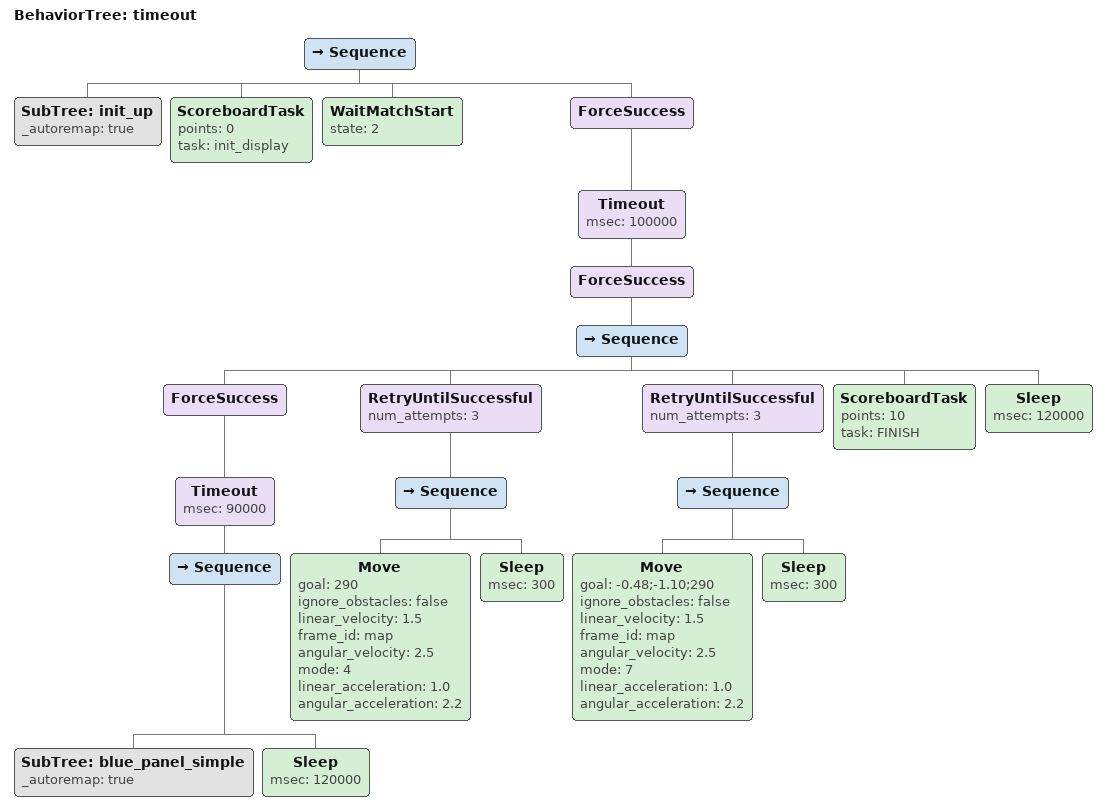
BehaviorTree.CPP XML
<?xml version="1.0" encoding="UTF-8"?>
<root BTCPP_format="4">
  <BehaviorTree ID="timeout">
    <Sequence>
      <SubTree ID="init_up"
               _autoremap="true"/>
      <ScoreboardTask points="0"
                      task="init_display"/>
      <WaitMatchStart state="2"/>
      <ForceSuccess>
        <Timeout msec="100000">
          <ForceSuccess>
            <Sequence>
              <ForceSuccess>
                <Timeout msec="90000">
                  <Sequence>
                    <SubTree ID="blue_panel_simple"
                             _autoremap="true"/>
                    <Sleep msec="120000"/>
                  </Sequence>
                </Timeout>
              </ForceSuccess>
              <RetryUntilSuccessful num_attempts="3">
                <Sequence>
                  <Move goal="290"
                        ignore_obstacles="false"
                        linear_velocity="1.5"
                        frame_id="map"
                        angular_velocity="2.5"
                        mode="4"
                        linear_acceleration="1.0"
                        angular_acceleration="2.2"/>
                  <Sleep msec="300"/>
                </Sequence>
              </RetryUntilSuccessful>
              <RetryUntilSuccessful num_attempts="3">
                <Sequence>
                  <Move goal="-0.48;-1.10;290"
                        ignore_obstacles="false"
                        linear_velocity="1.5"
                        frame_id="map"
                        angular_velocity="2.5"
                        mode="7"
                        linear_acceleration="1.0"
                        angular_acceleration="2.2"/>
                  <Sleep msec="300"/>
                </Sequence>
              </RetryUntilSuccessful>
              <ScoreboardTask points="10"
                              task="FINISH"/>
              <Sleep msec="120000"/>
            </Sequence>
          </ForceSuccess>
        </Timeout>
      </ForceSuccess>
    </Sequence>
  </BehaviorTree>

</root>
